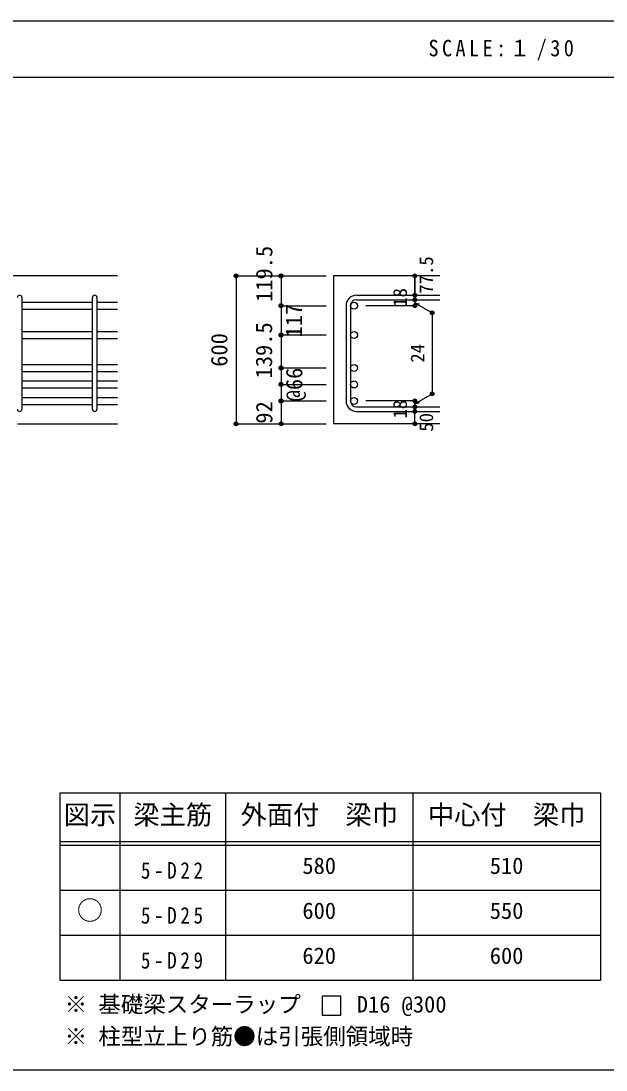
# Model space of a CAD drawing. Units: millimetres at full size, sheet at 1:30, with parts at other scales. Extents: x -5973 to 5954, y -4195 to 4201.
# Drawn here: x 1292 to 3633, y 3 to 4201 of the extents above; entities that cross this region are included whole.
import ezdxf
from ezdxf.enums import TextEntityAlignment as Align

# ---------------------------------------------------------------- set-up
doc = ezdxf.new("R2010")
doc.units = ezdxf.units.MM
doc.header["$LTSCALE"] = 30
doc.header["$PDMODE"] = 32
doc.header["$PDSIZE"] = 15
for name, color, linetype in [('0-1_躯体線', 2, 'Continuous'), ('0-5_基礎梁筋', 7, 'Continuous'), ('0-6_スタラップ筋', 7, 'Continuous'), ('0-D_寸法', 4, 'Continuous'), ('6-7_文字', 7, 'Continuous'), ('6-E_枠', 7, 'Continuous'), ('F-0_枠', 6, 'Continuous')]:
    doc.layers.add(name, color=color, linetype=linetype)
doc.styles.add('ＭＳ ゴシック', font='')
doc.styles.get('ＭＳ ゴシック').set_extended_font_data('MS Gothic')

msp = doc.modelspace()

# ---------------------------------------------------------------- linework, layer by layer
at = {"layer": '0-1_躯体線'}
for p, q in [((1677.44, 3181.03), (-172.56, 3181.03)), ((2967.44, 3181.03), (2542.44, 3181.03)), ((2542.44, 3181.03), (2542.44, 2588.53)), ((1277.44, 2588.53), (1677.44, 2588.53)), ((2967.44, 2588.53), (2542.44, 2588.53))]:
    msp.add_line(p, q, dxfattribs=at)
at = {"layer": '0-5_基礎梁筋'}
for p, q in [((1295.44, 3075.83), (1577.44, 3075.83)), ((1595.44, 3075.83), (1677.44, 3075.83)), ((1295.44, 3047.83), (1577.44, 3047.83)), ((1595.44, 3047.83), (1677.44, 3047.83)), ((1295.44, 2958.53), (1577.44, 2958.53)), ((1595.44, 2958.53), (1677.44, 2958.53)), ((1295.44, 2930.53), (1577.44, 2930.53)), ((1595.44, 2930.53), (1677.44, 2930.53)), ((1295.44, 2826.53), (1577.44, 2826.53)), ((1595.44, 2826.53), (1677.44, 2826.53)), ((1295.44, 2798.53), (1577.44, 2798.53)), ((1595.44, 2798.53), (1677.44, 2798.53)), ((1295.44, 2760.53), (1577.44, 2760.53)), ((1295.44, 2732.53), (1577.44, 2732.53)), ((1595.44, 2760.53), (1677.44, 2760.53)), ((1595.44, 2732.53), (1677.44, 2732.53)), ((1295.44, 2694.53), (1577.44, 2694.53)), ((1595.44, 2694.53), (1677.44, 2694.53)), ((1295.44, 2666.53), (1577.44, 2666.53)), ((1595.44, 2666.53), (1677.44, 2666.53))]:
    msp.add_line(p, q, dxfattribs=at)
at = {"layer": '0-5_基礎梁筋', "color": 3}
for centre in [(2624.44, 3061.83), (2624.44, 2944.53), (2624.44, 2812.53), (2624.44, 2746.53), (2624.44, 2680.53)]:
    msp.add_circle(centre, 14, dxfattribs=at)
at = {"layer": '0-6_スタラップ筋'}
for p, q in [((1295.44, 3094.83), (1295.44, 2647.53)), ((1577.44, 2647.53), (1577.44, 3094.83)), ((1595.44, 3094.83), (1595.44, 2647.53)), ((2634.44, 3103.83), (2967.44, 3103.83)), ((2634.44, 3085.83), (2967.44, 3085.83)), ((2592.44, 3061.83), (2592.44, 2680.53)), ((2610.44, 3061.83), (2610.44, 2680.53)), ((2634.44, 2656.53), (2967.44, 2656.53)), ((2634.44, 2638.53), (2967.44, 2638.53))]:
    msp.add_line(p, q, dxfattribs=at)
for centre, radius, start, end in [((1286.44, 3094.83), 9, 0, 180), ((1586.44, 3094.83), 9, 0, 180), ((2634.44, 3061.83), 42, 90, 180), ((2634.44, 3061.83), 24, 90, 180), ((1286.44, 2647.53), 9, 180, 0), ((1586.44, 2647.53), 9, 180, 0), ((2634.44, 2680.53), 42, 180, 270), ((2634.44, 2680.53), 24, 180, 270)]:
    msp.add_arc(centre, radius, start, end, dxfattribs=at)
at = {"layer": '0-D_寸法'}
for p, q in [((2152.44, 3181.03), (2332.44, 3181.03)), ((2152.44, 3181.03), (2332.44, 3181.03)), ((2152.44, 3181.03), (2152.44, 2588.53)), ((2332.44, 3181.03), (2512.44, 3181.03)), ((2332.44, 3181.03), (2512.44, 3181.03)), ((2867.44, 3103.83), (2867.44, 3181.03)), ((2867.44, 3181.03), (2867.44, 3103.83)), ((2867.44, 3085.83), (2867.44, 3103.83)), ((2867.44, 3085.83), (2867.44, 3061.83)), ((2867.44, 3073.83), (2937.5, 3033.39)), ((2867.44, 3073.83), (2886.76, 3068.66)), ((2332.44, 3061.83), (2512.44, 3061.83)), ((2332.44, 3061.83), (2512.44, 3061.83)), ((2867.44, 3061.83), (2671.35, 3061.83)), ((2937.5, 3033.39), (2937.5, 2708.98)), ((2332.44, 2969.53), (2332.44, 2812.53)), ((2332.44, 2944.53), (2512.44, 2944.53)), ((2332.44, 2944.53), (2512.44, 2944.53)), ((2332.44, 2812.53), (2512.44, 2812.53)), ((2332.44, 2812.53), (2512.44, 2812.53)), ((2332.44, 2746.53), (2512.44, 2746.53)), ((2867.44, 2668.53), (2937.5, 2708.98)), ((2332.44, 2680.53), (2512.44, 2680.53)), ((2867.44, 2680.53), (2671.35, 2680.53)), ((2867.44, 2656.53), (2867.44, 2680.53)), ((2867.44, 2668.53), (2886.76, 2673.71)), ((2867.44, 2638.53), (2867.44, 2656.53)), ((2867.44, 2588.53), (2867.44, 2638.53)), ((2152.44, 2588.53), (2332.44, 2588.53)), ((2332.44, 2588.53), (2512.44, 2588.53))]:
    msp.add_line(p, q, dxfattribs=at)
for points in [[(2332.44, 3181.03), (2332.44, 3061.83), (2332.44, 2969.53)], [(2332.44, 2812.53), (2332.44, 2680.53), (2332.44, 2588.53)]]:
    msp.add_lwpolyline(points, dxfattribs=at)
for centre, radius in [((2152.44, 3181.03), 8), ((2152.44, 3181.03), 7.2), ((2152.44, 3181.03), 6.4), ((2152.44, 3181.03), 5.6), ((2152.44, 3181.03), 4.8), ((2152.44, 3181.03), 4), ((2152.44, 3181.03), 3.2), ((2152.44, 3181.03), 2.4), ((2152.44, 3181.03), 1.6), ((2152.44, 3181.03), 0.8), ((2332.44, 3181.03), 8), ((2332.44, 3181.03), 7.2), ((2332.44, 3181.03), 6.4), ((2332.44, 3181.03), 5.6), ((2332.44, 3181.03), 4.8), ((2332.44, 3181.03), 4), ((2332.44, 3181.03), 3.2), ((2332.44, 3181.03), 2.4), ((2332.44, 3181.03), 1.6), ((2332.44, 3181.03), 0.8), ((2867.44, 3181.03), 4), ((2867.44, 3181.03), 3.6), ((2867.44, 3181.03), 3.2), ((2867.44, 3181.03), 2.8), ((2867.44, 3181.03), 2.4), ((2867.44, 3181.03), 2), ((2867.44, 3181.03), 1.6), ((2867.44, 3181.03), 1.2), ((2867.44, 3181.03), 0.8), ((2867.44, 3181.03), 0.4), ((2867.44, 3103.83), 4), ((2867.44, 3103.83), 3.6), ((2867.44, 3103.83), 3.2), ((2332.44, 3061.83), 8), ((2332.44, 3061.83), 7.2), ((2332.44, 3061.83), 6.4), ((2332.44, 3061.83), 5.6), ((2332.44, 3061.83), 4.8), ((2332.44, 3061.83), 4), ((2332.44, 3061.83), 3.2), ((2867.44, 3085.83), 4), ((2867.44, 3061.83), 4), ((2867.44, 3085.83), 3.6), ((2867.44, 3061.83), 3.6), ((2867.44, 3085.83), 3.2), ((2867.44, 3061.83), 3.2), ((2867.44, 3103.83), 2.8), ((2867.44, 3085.83), 2.8), ((2867.44, 3103.83), 2.4), ((2867.44, 3085.83), 2.4), ((2867.44, 3103.83), 2), ((2867.44, 3085.83), 2), ((2867.44, 3103.83), 1.6), ((2867.44, 3085.83), 1.6), ((2867.44, 3103.83), 1.2), ((2867.44, 3085.83), 1.2), ((2867.44, 3103.83), 0.8), ((2867.44, 3085.83), 0.8), ((2867.44, 3103.83), 0.4), ((2867.44, 3085.83), 0.4), ((2332.44, 3061.83), 2.4), ((2332.44, 3061.83), 1.6), ((2332.44, 3061.83), 0.8), ((2867.44, 3061.83), 2.8), ((2867.44, 3061.83), 2.4), ((2867.44, 3061.83), 2), ((2867.44, 3061.83), 1.6), ((2867.44, 3061.83), 1.2), ((2867.44, 3061.83), 0.8), ((2867.44, 3061.83), 0.4), ((2937.5, 3033.39), 4), ((2937.5, 3033.39), 3.6), ((2937.5, 3033.39), 3.2), ((2937.5, 3033.39), 2.8), ((2937.5, 3033.39), 2.4), ((2937.5, 3033.39), 2), ((2937.5, 3033.39), 1.6), ((2937.5, 3033.39), 1.2), ((2937.5, 3033.39), 0.8), ((2937.5, 3033.39), 0.4), ((2332.44, 2944.53), 8), ((2332.44, 2944.53), 7.2), ((2332.44, 2944.53), 6.4), ((2332.44, 2944.53), 5.6), ((2332.44, 2944.53), 4.8), ((2332.44, 2944.53), 4), ((2332.44, 2944.53), 3.2), ((2332.44, 2944.53), 2.4), ((2332.44, 2944.53), 1.6), ((2332.44, 2944.53), 0.8), ((2332.44, 2812.53), 8), ((2332.44, 2812.53), 7.2), ((2332.44, 2812.53), 6.4), ((2332.44, 2812.53), 5.6), ((2332.44, 2812.53), 4.8), ((2332.44, 2812.53), 4), ((2332.44, 2812.53), 3.2), ((2332.44, 2812.53), 2.4), ((2332.44, 2812.53), 1.6), ((2332.44, 2812.53), 0.8), ((2332.44, 2746.53), 8), ((2332.44, 2746.53), 7.2), ((2332.44, 2746.53), 6.4), ((2332.44, 2746.53), 5.6), ((2332.44, 2746.53), 4.8), ((2332.44, 2746.53), 4), ((2332.44, 2746.53), 3.2), ((2332.44, 2746.53), 2.4), ((2332.44, 2746.53), 1.6), ((2332.44, 2746.53), 0.8), ((2332.44, 2680.53), 8), ((2332.44, 2680.53), 7.2), ((2332.44, 2680.53), 6.4), ((2937.5, 2708.98), 4), ((2937.5, 2708.98), 3.6), ((2937.5, 2708.98), 3.2), ((2937.5, 2708.98), 2.8), ((2937.5, 2708.98), 2.4), ((2937.5, 2708.98), 2), ((2937.5, 2708.98), 1.6), ((2937.5, 2708.98), 1.2), ((2937.5, 2708.98), 0.8), ((2937.5, 2708.98), 0.4), ((2332.44, 2680.53), 5.6), ((2332.44, 2680.53), 4.8), ((2332.44, 2680.53), 4), ((2332.44, 2680.53), 3.2), ((2332.44, 2680.53), 2.4), ((2332.44, 2680.53), 1.6), ((2332.44, 2680.53), 0.8), ((2867.44, 2680.53), 4), ((2867.44, 2656.53), 4), ((2867.44, 2680.53), 3.6), ((2867.44, 2656.53), 3.6), ((2867.44, 2680.53), 3.2), ((2867.44, 2656.53), 3.2), ((2867.44, 2680.53), 2.8), ((2867.44, 2656.53), 2.8), ((2867.44, 2680.53), 2.4), ((2867.44, 2656.53), 2.4), ((2867.44, 2680.53), 2), ((2867.44, 2656.53), 2), ((2867.44, 2680.53), 1.6), ((2867.44, 2656.53), 1.6), ((2867.44, 2680.53), 1.2), ((2867.44, 2656.53), 1.2), ((2867.44, 2680.53), 0.8), ((2867.44, 2656.53), 0.8), ((2867.44, 2680.53), 0.4), ((2867.44, 2656.53), 0.4), ((2867.44, 2638.53), 4), ((2867.44, 2638.53), 3.6), ((2867.44, 2638.53), 3.2), ((2867.44, 2638.53), 2.8), ((2867.44, 2638.53), 2.4), ((2867.44, 2638.53), 2), ((2867.44, 2638.53), 1.6), ((2867.44, 2638.53), 1.2), ((2867.44, 2638.53), 0.8), ((2867.44, 2638.53), 0.4), ((2152.44, 2588.53), 7.2), ((2152.44, 2588.53), 6.4), ((2152.44, 2588.53), 5.6), ((2152.44, 2588.53), 4.8), ((2152.44, 2588.53), 4), ((2152.44, 2588.53), 3.2), ((2152.44, 2588.53), 2.4), ((2152.44, 2588.53), 1.6), ((2152.44, 2588.53), 0.8), ((2332.44, 2588.53), 7.2), ((2332.44, 2588.53), 6.4), ((2332.44, 2588.53), 5.6), ((2332.44, 2588.53), 4.8), ((2332.44, 2588.53), 4), ((2332.44, 2588.53), 3.2), ((2332.44, 2588.53), 2.4), ((2332.44, 2588.53), 1.6), ((2332.44, 2588.53), 0.8), ((2867.44, 2588.53), 4), ((2867.44, 2588.53), 3.6), ((2867.44, 2588.53), 3.2), ((2867.44, 2588.53), 2.8), ((2867.44, 2588.53), 2.4), ((2867.44, 2588.53), 2), ((2867.44, 2588.53), 1.6), ((2867.44, 2588.53), 1.2), ((2867.44, 2588.53), 0.8), ((2867.44, 2588.53), 0.4)]:
    msp.add_circle(centre, radius, dxfattribs=at)
at = {"layer": '0-D_寸法', "color": 7}
for p in [(2152.44, 3181.03), (2152.44, 3181.03), (2332.44, 3181.03), (2867.44, 3181.03), (2867.44, 3103.83), (2332.44, 3061.83), (2867.44, 3085.83), (2867.44, 3061.83), (2937.5, 3033.39), (2332.44, 2944.53), (2332.44, 2812.53), (2332.44, 2746.53), (2332.44, 2746.53), (2332.44, 2680.53), (2332.44, 2680.53), (2867.44, 2680.53), (2867.44, 2680.53), (2937.5, 2708.98), (2867.44, 2656.53), (2867.44, 2638.53), (2152.44, 2588.53), (2152.44, 2588.53), (2332.44, 2588.53), (2867.44, 2588.53)]:
    msp.add_point(p, dxfattribs=at)
at = {"layer": '6-7_文字'}
msp.add_lwpolyline([(2497.18, 222.9), (2572.18, 222.9), (2572.18, 297.9), (2497.18, 297.9)], close=True, dxfattribs=at)
at = {"layer": '6-E_枠', "color": 3}
for p, q in [((1447.71, 1112.77), (1447.71, 362.77)), ((1447.71, 1112.77), (3610.24, 1112.77)), ((1447.71, 1112.77), (1447.71, 362.77)), ((3610.24, 1112.77), (3610.24, 362.77)), ((1447.71, 362.77), (3610.24, 362.77))]:
    msp.add_line(p, q, dxfattribs=at)
at = {"layer": '6-E_枠'}
for p, q in [((1687.71, 1112.77), (1687.71, 362.77)), ((2110.24, 1112.77), (2110.24, 362.77)), ((2860.24, 1112.77), (2860.24, 362.77)), ((1447.71, 917.77), (3610.24, 917.77)), ((1447.71, 902.77), (3610.24, 902.77)), ((1447.71, 722.77), (3610.24, 722.77)), ((1447.71, 542.77), (3610.24, 542.77))]:
    msp.add_line(p, q, dxfattribs=at)
at = {"layer": 'F-0_枠'}
msp.add_line((-5972.88, 4201.15), (5954.1, 4201.15), dxfattribs=at)
at = {"layer": 'F-0_枠', "color": 2}
for p, q in [((-5972.88, 3976.15), (3723.6, 3976.15)), ((3723.6, 2.95), (-5972.88, 2.95))]:
    msp.add_line(p, q, dxfattribs=at)

# ---------------------------------------------------------------- texts
at = {"layer": '0-D_寸法', "style": 'ＭＳ ゴシック'}
for s, height, p in [('119.5', 65.98, (2317.44, 3076.83)), ('77.5', 54.99, (2957.44, 3109.83)), ('18', 54.99, (2852.44, 3057.33)), ('117', 65.98, (2436.13, 2934.66)), ('139.5', 65.98, (2316.39, 2770.74)), ('600', 65.98, (2137.44, 2817.28)), ('24', 54.99, (2922.5, 2833.68)), ('@66', 65.98, (2437.44, 2679.03)), ('92', 65.98, (2317.44, 2589.53)), ('18', 54.99, (2852.44, 2610.03)), ('50', 54.99, (2957.44, 2557.53))]:
    msp.add_text(s, height=height, rotation=90, dxfattribs=at).set_placement(p, align=Align.BOTTOM_LEFT)
at = {"layer": '6-7_文字', "color": 2, "style": 'ＭＳ ゴシック'}
for s, p in [('図示', (1462.71, 962.77)), ('梁主筋', (1741.48, 962.77)), ('外面付\u3000梁巾', (2170.24, 962.77)), ('中心付\u3000梁巾', (2920.24, 962.77)), ('○', (1515.21, 580.27))]:
    msp.add_text(s, height=76.98, dxfattribs=at).set_placement(p, align=Align.BOTTOM_LEFT)
at = {"layer": '6-7_文字', "style": 'ＭＳ ゴシック'}
for s, p in [('580', (2417.74, 767.77)), ('510', (3167.74, 767.77)), ('600', (2417.74, 587.77)), ('550', (3167.74, 587.77)), ('620', (2417.74, 407.77)), ('600', (3167.74, 407.77)), ('※ 基礎梁スターラップ     D16 @300', (1466.27, 213.19)), ('※ 柱型立上り筋●は引張側領域時', (1466.27, 84.68))]:
    msp.add_text(s, height=65.98, dxfattribs=at).set_placement(p, align=Align.BOTTOM_LEFT)
at = {"layer": '6-7_文字', "color": 2, "insert": (2922.26, 4043.65), "char_height": 65.98, "attachment_point": 7, "style": 'ＭＳ ゴシック'}
msp.add_mtext('\\T1.34;\\W0.9;SCALE:１/30', dxfattribs=at)
at = {"layer": '6-7_文字', "char_height": 65.98, "attachment_point": 7, "style": 'ＭＳ ゴシック'}
for s, insert in [('\\T1.38;\\W0.85;5-D22', (1771.48, 767.77)), ('\\T1.38;\\W0.85;5-D25', (1771.48, 587.77)), ('\\T1.38;\\W0.85;5-D29', (1771.48, 407.77))]:
    msp.add_mtext(s, dxfattribs=dict(at, insert=insert))

doc.saveas('drawing.dxf')
